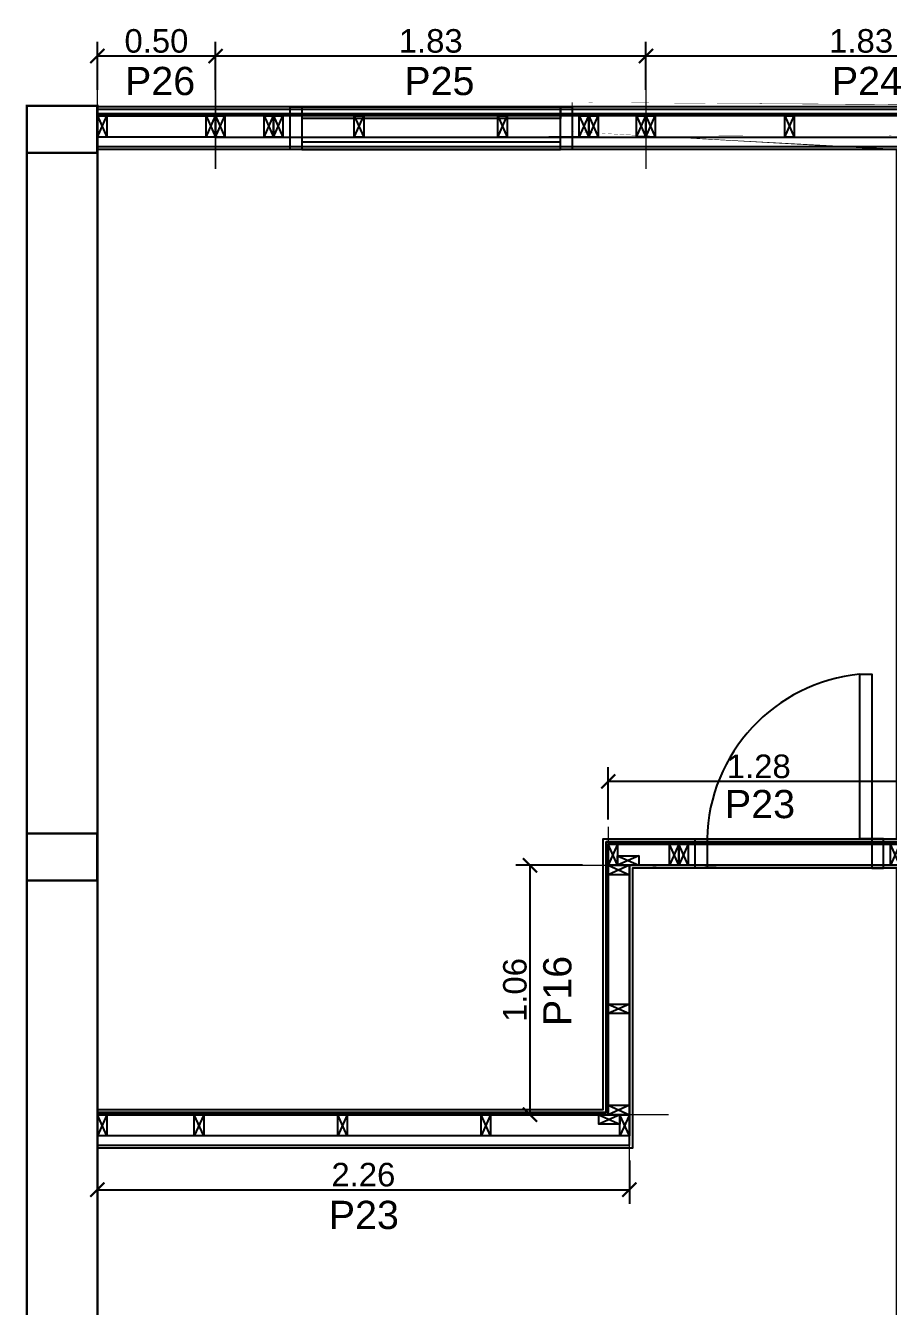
# Model space of a CAD drawing. Header units: millimetres. Extents: x -13913 to 5993, y 1496 to 3225.
# Drawn here: x 2978.07 to 2981.74, y 1623.26 to 1628.7 of the extents above; entities that cross this region are included whole.
import ezdxf

# ---------------------------------------------------------------- set-up
doc = ezdxf.new("R2010")
doc.units = ezdxf.units.MM
doc.header["$PDMODE"] = 35
doc.linetypes.add('CONTINUA', pattern=[200, 100, 100])
doc.layers.get('Defpoints').update_dxf_attribs({"color": 230})
for name, color, linetype in [('P1- OSB', 7, 'Continuous'), ('P1-CARPINTERIAS', 7, 'Continuous'), ('P1-COLUMNA HºAº', 7, 'Continuous'), ('P1-COTAS', 7, 'Continuous'), ('P1-DURLOK INTERIOR', 7, 'Continuous'), ('P1-LISTON 2CM', 7, 'Continuous'), ('P1-LISTON 4CM', 7, 'Continuous'), ('P1-MAMPOSTERIA LADRILLO', 7, 'Continuous'), ('P1-MUROS', 7, 'Continuous'), ('P1-PANEL', 7, 'Continuous'), ('P1-SUPERBOARD', 7, 'Continuous'), ('P1-TEXTOS', 7, 'Continuous')]:
    doc.layers.add(name, color=color, linetype=linetype)
doc.styles.add('Arial02.5', font='arial.ttf', dxfattribs={"width": 0.8, "height": 0.025})
doc.styles.add('Arial10', font='arial.ttf', dxfattribs={"height": 0.1})
doc.dimstyles.new('COTA-1-50', dxfattribs={"dimtxt": 0.1, "dimasz": 0.06, "dimexe": 0.06, "dimexo": 0.15, "dimgap": 0.0125, "dimtad": 1, "dimzin": 0, "dimdsep": 46, "dimtxsty": 'Arial10', "dimblk1": 'ARCHTICK', "dimblk2": 'ARCHTICK', "dimsah": 1, "dimcen": 0.09, "dimclrd": 7, "dimclre": 7, "dimclrt": 7, "dimazin": 0, "dimtfac": 1, "dimtofl": 0, "dimtmove": 2, "dimatfit": 3, "dimldrblk": 'ARCHTICK', "dimfxl": 1, "dimtolj": 1, "dimtzin": 0, "dimarcsym": 0})

# ---------------------------------------------------------------- blocks, each defined once
blk = doc.blocks.new('A$C5c9c5e68')
at = {"color": 0}
blk.add_lwpolyline([(2.262326002735335, 0.09000000000014552), (2.262326002735335, 2.273736754432321e-13), (0, 2.273736754432321e-13), (1.369356232316932e-05, 0.09000000000014552)], close=True, dxfattribs=at)
for points in [[(0.04001374500830934, 2.273736754432321e-13), (1.374500834572245e-05, 2.273736754432321e-13), (1.374500834572245e-05, 0.09000000000037289), (0.04001374500830934, 0.09000000000037289), (0.04001374500830934, 2.273736754432321e-13), (1.374500834572245e-05, 0.09000000000037289), (0.04001374500830934, 0.09000000000037289), (1.374500834572245e-05, 2.273736754432321e-13)], [(0.4523260027349352, 0), (0.4123260027349716, 0), (0.4123260027349716, 0.09000000000014552), (0.4523260027349352, 0.09000000000014552), (0.4523260027349352, 0), (0.4123260027349716, 0.09000000000014552), (0.4523260027349352, 0.09000000000014552), (0.4123260027349716, 0)], [(1.062326002735063, 0), (1.022326002735099, 0), (1.022326002735099, 0.09000000000014552), (1.062326002735063, 0.09000000000014552), (1.062326002735063, 0), (1.022326002735099, 0.09000000000014552), (1.062326002735063, 0.09000000000014552), (1.022326002735099, 0)], [(1.67232600273519, 0), (1.632326002735226, 0), (1.632326002735226, 0.09000000000014552), (1.67232600273519, 0.09000000000014552), (1.67232600273519, 0), (1.632326002735226, 0.09000000000014552), (1.67232600273519, 0.09000000000014552), (1.632326002735226, 0)], [(2.222326002735372, 0.09000000000014552), (2.222326002735372, 0.0500000000001819), (2.132326002735226, 0.0500000000001819), (2.132326002735226, 0.09000000000014552), (2.222326002735372, 0.09000000000014552), (2.132326002735226, 0.0500000000001819), (2.132326002735226, 0.09000000000014552), (2.222326002735372, 0.0500000000001819)], [(2.262326002735335, 2.273736754432321e-13), (2.222326002735372, 2.273736754432321e-13), (2.222326002735372, 0.09000000000037289), (2.262326002735335, 0.09000000000037289), (2.262326002735335, 2.273736754432321e-13), (2.222326002735372, 0.09000000000037289), (2.262326002735335, 0.09000000000037289), (2.222326002735372, 2.273736754432321e-13)]]:
    blk.add_lwpolyline(points, dxfattribs=at)
blk = doc.blocks.new('A$C75e540f8')
at = {"color": 0}
blk.add_lwpolyline([(0, 1.059999150000067), (0.09000000000014552, 1.059999150000067), (0.09000000000014552, 0), (0, 0)], close=True, dxfattribs=at)
for points in [[(0.09000000000014552, 1.059999150000067), (0.09000000000014552, 1.019999150000103), (0, 1.019999150000103), (0, 1.059999150000067), (0.09000000000014552, 1.059999150000067), (0, 1.019999150000103), (0, 1.059999150000067), (0.09000000000014552, 1.019999150000103)], [(0.09000000000014552, 0.4699991500001488), (0.09000000000014552, 0.4299991500001852), (0, 0.4299991500001852), (0, 0.4699991500001488), (0.09000000000014552, 0.4699991500001488), (0, 0.4299991500001852), (0, 0.4699991500001488), (0.09000000000014552, 0.4299991500001852)], [(0.09000000000014552, 0.03999999999996362), (0.09000000000014552, 0), (0, 0), (0, 0.03999999999996362), (0.09000000000014552, 0.03999999999996362), (0, 0), (0, 0.03999999999996362), (0.09000000000014552, 0)]]:
    blk.add_lwpolyline(points, dxfattribs=at)
blk = doc.blocks.new('A$C77f14a46')
at = {"color": 0}
blk.add_lwpolyline([(1.280187690827006, 0.09000000004130015), (1.280187690734238, 4.1154635255225e-11), (0, 0), (0, 0.09000000004130015)], close=True, dxfattribs=at)
for points in [[(0.04000000001815351, 4.1154635255225e-11), (1.818989403545856e-11, 4.1154635255225e-11), (1.818989403545856e-11, 0.09000000004130015), (0.04000000001815351, 0.09000000004130015), (0.04000000001815351, 4.1154635255225e-11), (1.818989403545856e-11, 0.09000000004130015), (0.04000000001815351, 0.09000000004130015), (1.818989403545856e-11, 4.1154635255225e-11)], [(0.3001876908265331, 4.1154635255225e-11), (0.2601876908265695, 4.1154635255225e-11), (0.2601876908265695, 0.09000000004130015), (0.3001876908265331, 0.09000000004130015), (0.3001876908265331, 4.1154635255225e-11), (0.2601876908265695, 0.09000000004130015), (0.3001876908265331, 0.09000000004130015), (0.2601876908265695, 4.1154635255225e-11)], [(0.3401876908264967, 4.1154635255225e-11), (0.3001876908265331, 4.1154635255225e-11), (0.3001876908265331, 0.09000000004130015), (0.3401876908264967, 0.09000000004130015), (0.3401876908264967, 4.1154635255225e-11), (0.3001876908265331, 0.09000000004130015), (0.3401876908264967, 0.09000000004130015), (0.3001876908265331, 4.1154635255225e-11)], [(1.240187690827042, 4.1154635255225e-11), (1.200187690827079, 4.1154635255225e-11), (1.200187690827079, 0.09000000004130015), (1.240187690827042, 0.09000000004130015), (1.240187690827042, 4.1154635255225e-11), (1.200187690827079, 0.09000000004130015), (1.240187690827042, 0.09000000004130015), (1.200187690827079, 4.1154635255225e-11)], [(1.280187690827006, 4.1154635255225e-11), (1.240187690827042, 4.1154635255225e-11), (1.240187690827042, 0.09000000004130015), (1.280187690827006, 0.09000000004130015), (1.280187690827006, 4.1154635255225e-11), (1.240187690827042, 0.09000000004130015), (1.280187690827006, 0.09000000004130015), (1.240187690827042, 4.1154635255225e-11)], [(0.1300000000364889, 0.03999999999996362), (0.1300000000364889, 0), (0.04000000003634341, 0), (0.04000000003634341, 0.03999999999996362), (0.1300000000364889, 0.03999999999996362), (0.04000000003634341, 0), (0.04000000003634341, 0.03999999999996362), (0.1300000000364889, 0)]]:
    blk.add_lwpolyline(points, dxfattribs=at)
blk = doc.blocks.new('A$Cced09996')
at = {"color": 0}
for points in [[(0, 0.09000090676727268), (0.03999999999996362, 0.09000090676727268), (0.03999999999996362, 9.067673545359867e-07), (0, 9.067673545359867e-07), (0, 0.09000090676727268), (0.03999999999996362, 9.067673545359867e-07), (0, 9.067673545359867e-07), (0.03999999999996362, 0.09000090676727268)], [(0.5899995969921292, 0.08999999999991815), (0.6299995969920928, 0.08999999999991815), (0.6299995969920928, 0), (0.5899995969921292, 0), (0.5899995969921292, 0.08999999999991815), (0.6299995969920928, 0), (0.5899995969921292, 0), (0.6299995969920928, 0.08999999999991815)], [(1.079999193985259, 0.08999999999991815), (1.119999193985223, 0.08999999999991815), (1.119999193985223, 0), (1.079999193985259, 0), (1.079999193985259, 0.08999999999991815), (1.119999193985223, 0), (1.079999193985259, 0), (1.119999193985223, 0.08999999999991815)], [(1.209997959776047, 0.08999999999991815), (1.24999795977601, 0.08999999999991815), (1.24999795977601, 0), (1.209997959776047, 0), (1.209997959776047, 0.08999999999991815), (1.24999795977601, 0), (1.209997959776047, 0), (1.24999795977601, 0.08999999999991815)], [(1.789999999999964, 0.09000090676727268), (1.829999999999927, 0.09000090676727268), (1.829999999999927, 9.067673545359867e-07), (1.789999999999964, 9.067673545359867e-07), (1.789999999999964, 0.09000090676727268), (1.829999999999927, 9.067673545359867e-07), (1.789999999999964, 9.067673545359867e-07), (1.829999999999927, 0.09000090676727268)], [(1.210000000000036, 9.067664450412849e-07), (1.210000000000036, 0.04000090676640866), (1.119999999999891, 0.04000090676640866), (1.119999999999891, 9.067664450412849e-07), (1.210000000000036, 9.067664450412849e-07), (1.119999999999891, 0.04000090676640866), (1.119999999999891, 9.067664450412849e-07), (1.210000000000036, 0.04000090676640866)]]:
    blk.add_lwpolyline(points, dxfattribs=at)
blk.add_lwpolyline([(0, 0.09000090676681793), (0, 9.067668997886358e-07), (1.829999193988442, 9.067678092833376e-07), (1.829999193988442, 0.09000090676772743)], close=True, dxfattribs=at)
blk = doc.blocks.new('A$Cabaf00f0')
at = {"color": 0}
for points in [[(0, 0.09000000000037289), (0.03999999999996362, 0.09000000000037289), (0.03999999999996362, 4.547473508864641e-13), (0, 4.547473508864641e-13), (0, 0.09000000000037289), (0.03999999999996362, 4.547473508864641e-13), (0, 4.547473508864641e-13), (0.03999999999996362, 0.09000000000037289)], [(0.2066670696740402, 0.09000000000037289), (0.2466670696740039, 0.09000000000037289), (0.2466670696740039, 4.547473508864641e-13), (0.2066670696740402, 4.547473508864641e-13), (0.2066670696740402, 0.09000000000037289), (0.2466670696740039, 4.547473508864641e-13), (0.2066670696740402, 4.547473508864641e-13), (0.2466670696740039, 0.09000000000037289)], [(0.2466670696740039, 0.09000000000037289), (0.2866670696739675, 0.09000000000037289), (0.2866670696739675, 4.547473508864641e-13), (0.2466670696740039, 4.547473508864641e-13), (0.2466670696740039, 0.09000000000037289), (0.2866670696739675, 4.547473508864641e-13), (0.2466670696740039, 4.547473508864641e-13), (0.2866670696739675, 0.09000000000037289)], [(1.546667069674186, 0.08999999999991815), (1.586667069674149, 0.08999999999991815), (1.586667069674149, 0), (1.546667069674186, 0), (1.546667069674186, 0.08999999999991815), (1.586667069674149, 0), (1.546667069674186, 0), (1.586667069674149, 0.08999999999991815)], [(1.586667069674149, 0.09000000000037289), (1.626667069674113, 0.09000000000037289), (1.626667069674113, 4.547473508864641e-13), (1.586667069674149, 4.547473508864641e-13), (1.586667069674149, 0.09000000000037289), (1.626667069674113, 4.547473508864641e-13), (1.586667069674149, 4.547473508864641e-13), (1.626667069674113, 0.09000000000037289)], [(1.790000403007525, 0.08999999999991815), (1.830000403007489, 0.08999999999991815), (1.830000403007489, 0), (1.790000403007525, 0), (1.790000403007525, 0.08999999999991815), (1.830000403007489, 0), (1.790000403007525, 0), (1.830000403007489, 0.08999999999991815)]]:
    blk.add_lwpolyline(points, dxfattribs=at)
blk.add_lwpolyline([(8.060151230893098e-07, 0.09000000000037289), (8.060151230893098e-07, 4.547473508864641e-13), (1.830000403007489, 4.547473508864641e-13), (1.830000403007489, 0.09000000000037289)], close=True, dxfattribs=at)
at = {"color": 8}
for points in [[(0.5899999999996908, 0.09000000000060027), (0.6299999999996544, 0.09000000000060027), (0.6299999999996544, 6.821210263296962e-13), (0.5899999999996908, 6.821210263296962e-13), (0.5899999999996908, 0.09000000000060027), (0.6299999999996544, 6.821210263296962e-13), (0.5899999999996908, 6.821210263296962e-13), (0.6299999999996544, 0.09000000000060027)], [(1.199999999999818, 0.09000000000014552), (1.239999999999782, 0.09000000000014552), (1.239999999999782, 2.273736754432321e-13), (1.199999999999818, 2.273736754432321e-13), (1.199999999999818, 0.09000000000014552), (1.239999999999782, 2.273736754432321e-13), (1.199999999999818, 2.273736754432321e-13), (1.239999999999782, 0.09000000000014552)]]:
    blk.add_lwpolyline(points, dxfattribs=at)
blk = doc.blocks.new('A$Cf141e7d8')
at = {"color": 0}
blk.add_lwpolyline([(0.5025124845396931, 0.09000000000037289), (0.5025124845396931, 4.547473508864641e-13), (0, 4.547473508864641e-13), (0, 0.09000000000037289)], close=True, dxfattribs=at)
for points in [[(7.459458083758364e-05, 0.08999999999991815), (0.0400745945808012, 0.08999999999991815), (0.0400745945808012, 0), (7.459458083758364e-05, 0), (7.459458083758364e-05, 0.08999999999991815), (0.0400745945808012, 0), (7.459458083758364e-05, 0), (0.0400745945808012, 0.08999999999991815)], [(0.4625140965699757, 0.09000000000037289), (0.5025140965699393, 0.09000000000037289), (0.5025140965699393, 4.547473508864641e-13), (0.4625140965699757, 4.547473508864641e-13), (0.4625140965699757, 0.09000000000037289), (0.5025140965699393, 4.547473508864641e-13), (0.4625140965699757, 4.547473508864641e-13), (0.5025140965699393, 0.09000000000037289)]]:
    blk.add_lwpolyline(points, dxfattribs=at)
blk = doc.blocks.new('_ARCHTICK')
at = {"color": 0, "linetype": 'ByBlock', "const_width": 0.15}
blk.add_lwpolyline([(-0.5, -0.5), (0.5, 0.5)], dxfattribs=at)
blk = doc.blocks.new('*D237')
at = {"layer": 'Defpoints', "color": 0, "transparency": 16777216}
for p in [(2980.708881903802, 1628.572061701457), (2980.708881903802, 1628.278059143785), (2982.538887134486, 1628.272117872202)]:
    blk.add_point(p, dxfattribs=at)
at = {"layer": 'P1-COTAS', "color": 7, "lineweight": -2, "transparency": 16777216}
for p, q in [((2980.708881903802, 1628.428059143786), (2980.708881903802, 1628.632061701456)), ((2982.538887134486, 1628.422117872202), (2982.538887134486, 1628.632061701456)), ((2982.538887134486, 1628.572061701457), (2980.708881903802, 1628.572061701457))]:
    blk.add_line(p, q, dxfattribs=at)
at = {"layer": 'P1-COTAS', "color": 7, "lineweight": -2, "transparency": 16777216, "xscale": 0.06, "yscale": 0.06, "zscale": 0.06, "rotation": 180}
blk.add_blockref('_ARCHTICK', (2980.708881903802, 1628.572061701457), dxfattribs=at)
at = {"layer": 'P1-COTAS', "color": 7, "lineweight": -2, "transparency": 16777216, "xscale": 0.06, "yscale": 0.06, "zscale": 0.06}
blk.add_blockref('_ARCHTICK', (2982.538887134486, 1628.572061701457), dxfattribs=at)
at = {"layer": 'P1-COTAS', "color": 7, "transparency": 16777216, "insert": (2981.623884519144, 1628.635653106641), "char_height": 0.1, "attachment_point": 5, "style": 'Arial10'}
blk.add_mtext('\\A1;1.83', dxfattribs=at)
blk = doc.blocks.new('*D238')
at = {"layer": 'Defpoints', "color": 0, "transparency": 16777216}
for p in [(2978.878883112824, 1628.572061701457), (2978.878883112824, 1628.278059143785), (2980.708881903802, 1628.278059143785)]:
    blk.add_point(p, dxfattribs=at)
at = {"layer": 'P1-COTAS', "color": 7, "lineweight": -2, "transparency": 16777216}
for p, q in [((2978.878883112824, 1628.428059143786), (2978.878883112824, 1628.632061701457)), ((2980.708881903802, 1628.428059143786), (2980.708881903802, 1628.632061701457)), ((2980.708881903802, 1628.572061701457), (2978.878883112824, 1628.572061701457))]:
    blk.add_line(p, q, dxfattribs=at)
at = {"layer": 'P1-COTAS', "color": 7, "lineweight": -2, "transparency": 16777216, "xscale": 0.06, "yscale": 0.06, "zscale": 0.06, "rotation": 180}
blk.add_blockref('_ARCHTICK', (2978.878883112824, 1628.572061701457), dxfattribs=at)
at = {"layer": 'P1-COTAS', "color": 7, "lineweight": -2, "transparency": 16777216, "xscale": 0.06, "yscale": 0.06, "zscale": 0.06}
blk.add_blockref('_ARCHTICK', (2980.708881903802, 1628.572061701457), dxfattribs=at)
at = {"layer": 'P1-COTAS', "color": 7, "transparency": 16777216, "insert": (2979.793882508313, 1628.635653106641), "char_height": 0.1, "attachment_point": 5, "style": 'Arial10'}
blk.add_mtext('\\A1;1.83', dxfattribs=at)
blk = doc.blocks.new('*D248')
at = {"layer": 'Defpoints', "color": 0, "transparency": 16777216}
for p in [(2978.376369016255, 1628.572061701457), (2978.376369016255, 1628.278059143785), (2978.878883112824, 1628.278059143785)]:
    blk.add_point(p, dxfattribs=at)
at = {"layer": 'P1-COTAS', "color": 7, "lineweight": -2, "transparency": 16777216}
for p, q in [((2978.376369016255, 1628.428059143786), (2978.376369016255, 1628.632061701457)), ((2978.878883112824, 1628.428059143786), (2978.878883112824, 1628.632061701457)), ((2978.878883112824, 1628.572061701457), (2978.376369016255, 1628.572061701457))]:
    blk.add_line(p, q, dxfattribs=at)
at = {"layer": 'P1-COTAS', "color": 7, "lineweight": -2, "transparency": 16777216, "xscale": 0.06, "yscale": 0.06, "zscale": 0.06, "rotation": 180}
blk.add_blockref('_ARCHTICK', (2978.376369016255, 1628.572061701457), dxfattribs=at)
at = {"layer": 'P1-COTAS', "color": 7, "lineweight": -2, "transparency": 16777216, "xscale": 0.06, "yscale": 0.06, "zscale": 0.06}
blk.add_blockref('_ARCHTICK', (2978.878883112824, 1628.572061701457), dxfattribs=at)
at = {"layer": 'P1-COTAS', "color": 7, "transparency": 16777216, "insert": (2978.62762606454, 1628.63561900023), "char_height": 0.1, "attachment_point": 5, "style": 'Arial10'}
blk.add_mtext('\\A1;0.50', dxfattribs=at)
blk = doc.blocks.new('*D246')
at = {"layer": 'Defpoints', "color": 0, "transparency": 16777216}
for p in [(2980.54869501899, 1625.488642528056), (2980.54869501899, 1625.177125164147), (2981.82888270977, 1625.177125164168)]:
    blk.add_point(p, dxfattribs=at)
at = {"layer": 'P1-COTAS', "color": 7, "lineweight": -2, "transparency": 16777216}
for p, q in [((2980.54869501899, 1625.327125164147), (2980.54869501899, 1625.548642528056)), ((2981.82888270977, 1625.327125164168), (2981.82888270977, 1625.548642528056)), ((2981.82888270977, 1625.488642528056), (2980.54869501899, 1625.488642528056))]:
    blk.add_line(p, q, dxfattribs=at)
at = {"layer": 'P1-COTAS', "color": 7, "lineweight": -2, "transparency": 16777216, "xscale": 0.06, "yscale": 0.06, "zscale": 0.06, "rotation": 180}
blk.add_blockref('_ARCHTICK', (2980.54869501899, 1625.488642528056), dxfattribs=at)
at = {"layer": 'P1-COTAS', "color": 7, "lineweight": -2, "transparency": 16777216, "xscale": 0.06, "yscale": 0.06, "zscale": 0.06}
blk.add_blockref('_ARCHTICK', (2981.82888270977, 1625.488642528056), dxfattribs=at)
at = {"layer": 'P1-COTAS', "color": 7, "transparency": 16777216, "insert": (2981.18878886438, 1625.552199826828), "char_height": 0.1, "attachment_point": 5, "style": 'Arial10'}
blk.add_mtext('\\A1;1.28', dxfattribs=at)
blk = doc.blocks.new('*D247')
at = {"layer": 'Defpoints', "color": 0, "transparency": 16777216}
for p in [(2980.58869501912, 1625.132125164169), (2980.215726888822, 1624.072126014128), (2980.58869501912, 1624.072126014128)]:
    blk.add_point(p, dxfattribs=at)
at = {"layer": 'P1-COTAS', "color": 7, "lineweight": -2, "transparency": 16777216}
for p, q in [((2980.43869501912, 1625.132125164169), (2980.155726888822, 1625.132125164169)), ((2980.215726888822, 1625.132125164169), (2980.215726888822, 1624.072126014128)), ((2980.43869501912, 1624.072126014128), (2980.155726888822, 1624.072126014128))]:
    blk.add_line(p, q, dxfattribs=at)
at = {"layer": 'P1-COTAS', "color": 7, "lineweight": -2, "transparency": 16777216, "xscale": 0.06, "yscale": 0.06, "zscale": 0.06}
for p, rotation in [((2980.215726888822, 1625.132125164169), 90), ((2980.215726888822, 1624.072126014128), 270)]:
    blk.add_blockref('_ARCHTICK', p, dxfattribs=dict(at, rotation=rotation))
at = {"layer": 'P1-COTAS', "color": 7, "transparency": 16777216, "insert": (2980.15216959005, 1624.602125589147), "char_height": 0.1, "attachment_point": 5, "rotation": 90, "style": 'Arial10'}
blk.add_mtext('\\A1;1.06', dxfattribs=at)
blk = doc.blocks.new('*D244')
at = {"layer": 'Defpoints', "color": 0, "transparency": 16777216}
for p in [(2978.376373441007, 1624.027121790454), (2980.638699443743, 1624.027121790442), (2980.638699443743, 1623.753125127202)]:
    blk.add_point(p, dxfattribs=at)
at = {"layer": 'P1-COTAS', "color": 7, "lineweight": -2, "transparency": 16777216}
for p, q in [((2978.376373441007, 1623.877121790454), (2978.376373441007, 1623.693125127202)), ((2980.638699443743, 1623.877121790442), (2980.638699443743, 1623.693125127202)), ((2978.376373441007, 1623.753125127202), (2980.638699443743, 1623.753125127202))]:
    blk.add_line(p, q, dxfattribs=at)
at = {"layer": 'P1-COTAS', "color": 7, "lineweight": -2, "transparency": 16777216, "xscale": 0.06, "yscale": 0.06, "zscale": 0.06, "rotation": 180}
blk.add_blockref('_ARCHTICK', (2978.376373441007, 1623.753125127202), dxfattribs=at)
at = {"layer": 'P1-COTAS', "color": 7, "lineweight": -2, "transparency": 16777216, "xscale": 0.06, "yscale": 0.06, "zscale": 0.06}
blk.add_blockref('_ARCHTICK', (2980.638699443743, 1623.753125127202), dxfattribs=at)
at = {"layer": 'P1-COTAS', "color": 7, "transparency": 16777216, "insert": (2979.507536442375, 1623.816682425974), "char_height": 0.1, "attachment_point": 5, "style": 'Arial10'}
blk.add_mtext('\\A1;2.26', dxfattribs=at)

msp = doc.modelspace()

# ---------------------------------------------------------------- linework, layer by layer
at = {"layer": 'P1- OSB', "color": 8}
for points in [[(2980.02638713457, 1618.547611834996), (2980.026387134569, 1618.557111834994), (2981.918882709905, 1618.557121790494), (2981.918909534447, 1620.342121790497), (2985.068891559235, 1620.342111834996), (2985.068862694472, 1628.317111834996), (2978.376373441007, 1628.317111834996), (2978.37638713457, 1628.326612741763), (2985.07838713457, 1628.326612741763), (2985.07838713457, 1620.332611834996), (2981.92838713457, 1620.332611834996), (2981.92838713457, 1618.547611834996)], [(2981.828887134569, 1625.231620940496), (2981.828887134569, 1625.222120940496), (2980.548699443742, 1625.222120940537), (2980.548699443742, 1624.072121790454), (2978.376373441007, 1624.072121790454), (2978.376373441007, 1624.081621790454), (2980.539199443742, 1624.081621790454), (2980.539199443742, 1625.231620940496)]]:
    msp.add_lwpolyline(points, close=True, dxfattribs=at)
at = {"layer": 'P1-CARPINTERIAS', "color": 8, "linetype": 'CONTINUA'}
msp.add_lwpolyline([(2979.195553801236, 1628.356622697264), (2980.395553801236, 1628.356622697267), (2980.395553801235, 1628.174622697265), (2979.195553801235, 1628.174622697265), (2979.195553801236, 1628.356622697267), (2979.245553801236, 1628.356622697267), (2979.245553801236, 1628.174622697265), (2980.345554801235, 1628.174622697265), (2980.345554801236, 1628.356622697267), (2980.345554801236, 1628.306622747266), (2979.245553801236, 1628.306622747266), (2979.245553801236, 1628.206622947267), (2980.345554801236, 1628.206622947267)], dxfattribs=at)
msp.add_lwpolyline([(2981.619008269204, 1625.944120940495), (2981.668886284573, 1625.944120940495), (2981.668886284573, 1625.119620940454), (2981.718886284569, 1625.119620940454), (2981.71888628457, 1625.244120940496), (2981.618886284571, 1625.244120940495), (2981.619008269204, 1625.944120940495, 0.3805686529644291), (2980.968887134569, 1625.244120940496), (2980.968887134569, 1625.119620940454), (2980.918887134569, 1625.119620940454), (2980.918887134569, 1625.244120940496), (2980.968887134569, 1625.244120940496)], format="xyb", dxfattribs=at)
at = {"layer": 'P1-COLUMNA HºAº', "color": 8, "const_width": 0.01}
for points in [[(2978.076373441007, 1628.36061796667), (2978.376373441007, 1628.36061796667), (2978.376373441007, 1628.16061796667), (2978.076373441007, 1628.16061796667)], [(2978.076373441007, 1625.267373688124), (2978.376373441007, 1625.267373688124), (2978.376373441007, 1625.067373688124), (2978.076373441007, 1625.067373688124)], [(2978.376387134569, 1625.267376208171), (2978.376387134569, 1625.067376208171), (2978.076387134569, 1625.067376208171), (2978.076387134569, 1625.267376208171)]]:
    msp.add_lwpolyline(points, close=True, dxfattribs=at)
at = {"layer": 'P1-DURLOK INTERIOR', "color": 8}
for points in [[(2978.37638713457, 1624.081621790454), (2978.376373441007, 1624.094121790454), (2980.526699443742, 1624.094121790454), (2980.526699443742, 1625.244120940496), (2981.776387134569, 1625.244120940496), (2981.776387134569, 1628.174612741763), (2978.376373441007, 1628.17457247521), (2978.37638713457, 1628.187112741763), (2981.788887134569, 1628.187112741763), (2981.788887134569, 1625.231620940496), (2980.539199443742, 1625.231620940496), (2980.539199443742, 1624.081621790454)], [(2980.02638713457, 1618.687111834996), (2980.02638713457, 1618.699611835024), (2981.776381960362, 1618.69962931589), (2981.776381960362, 1625.119620940454), (2980.651199443742, 1625.119620940454), (2980.651199443742, 1623.929621790454), (2978.376373441007, 1623.929621790454), (2978.376373441007, 1623.942121790454), (2980.638699443742, 1623.942121790454), (2980.638699443748, 1625.132120940457), (2981.788887134587, 1625.132120940454), (2981.78888713457, 1618.687111834996)]]:
    msp.add_lwpolyline(points, close=True, dxfattribs=at)
at = {"layer": 'P1-LISTON 2CM', "color": 8}
msp.add_lwpolyline([(2980.02638713457, 1618.527611834996), (2980.02638713457, 1618.547611834996), (2981.92838713457, 1618.547611834996), (2981.92838713457, 1620.332611834996), (2985.07838713457, 1620.332611834996), (2985.07838713457, 1628.326612741763), (2978.376373441007, 1628.326612741763), (2978.37638713457, 1628.34661801526), (2985.09838713457, 1628.34661801526), (2985.09838713457, 1620.312611834996), (2981.94838713457, 1620.312611834996), (2981.94838713457, 1618.527611834996)], close=True, dxfattribs=at)
at = {"layer": 'P1-LISTON 4CM', "color": 8, "const_width": 0.001}
msp.add_lwpolyline([(2981.828887134569, 1625.231620940496), (2981.788887134569, 1625.231620940496), (2981.788887134569, 1628.187112741763), (2978.376373441007, 1628.187112741763), (2978.376373441007, 1628.227112741763), (2981.8288647347, 1628.227112741763)], close=True, dxfattribs=at)
at = {"layer": 'P1-LISTON 4CM', "color": 8}
msp.add_lwpolyline([(2980.638699443742, 1623.982121790454), (2978.37638713457, 1623.982121790454), (2978.37638713457, 1623.942121790454), (2980.638699443742, 1623.942121790454)], close=True, dxfattribs=at)
at = {"layer": 'P1-MAMPOSTERIA LADRILLO', "color": 8, "const_width": 0.006}
for points in [[(2978.376372687638, 1628.091311810704), (2978.376372559424, 1628.541078616865)], [(2978.878885172177, 1628.091315437772), (2978.878885043964, 1628.541082243933)], [(2980.70888355647, 1628.091306361827), (2980.708883428256, 1628.541073167989)], [(2980.54868262924, 1624.973455451532), (2980.548682501027, 1625.296499274616)], [(2980.438702581749, 1625.132097145522), (2980.805067730045, 1625.132097145522)], [(2978.376363569648, 1623.824089629805), (2978.376363441434, 1624.147133452889)], [(2980.638687053993, 1623.823452077827), (2980.638686925779, 1624.146495900911)], [(2980.438705531199, 1624.072121790454), (2980.805070679495, 1624.072121790454)]]:
    msp.add_lwpolyline(points, dxfattribs=at)
at = {"layer": 'P1-MAMPOSTERIA LADRILLO', "color": 8, "const_width": 0.01}
msp.add_lwpolyline([(2978.076387134571, 1618.517609512866), (2978.076359747402, 1628.360629408157), (2978.376387134569, 1628.360602714217), (2978.376387134569, 1618.517610347584)], close=True, dxfattribs=at)
at = {"layer": 'P1-MUROS', "color": 8, "const_width": 0.005}
for points in [[(2978.376387134569, 1628.356622697267), (2979.195553801236, 1628.356622697267), (2979.195553801236, 1628.174622697265), (2978.376387134569, 1628.174622697294)], [(2978.376724046887, 1624.094121790454), (2980.526699443742, 1624.094121790454), (2980.526699443742, 1625.244120940496), (2980.918887134569, 1625.244120940496), (2980.918887134569, 1625.119620940454), (2980.651199443742, 1625.119620940454), (2980.651199443742, 1623.929621790454), (2978.376724046887, 1623.929621790454)]]:
    msp.add_lwpolyline(points, dxfattribs=at)
msp.add_lwpolyline([(2981.776352428437, 1628.174612741352), (2980.395553801235, 1628.17462269726), (2980.395553801236, 1628.356622697267), (2983.078881922761, 1628.35662269726), (2983.078881922761, 1628.174622772299), (2981.980887134569, 1628.17462269726), (2981.980887134569, 1624.982120940454), (2981.776699443742, 1624.982120940455), (2981.776381960362, 1625.119620940454), (2981.718887602287, 1625.119620940454), (2981.71888666685, 1625.244108011759), (2981.776387134569, 1625.244108011759)], close=True, dxfattribs=at)
at = {"layer": 'P1-PANEL', "color": 8, "const_width": 0.001}
msp.add_lwpolyline([(2978.376448438595, 1628.317111834996), (2978.376448035588, 1628.227112741763), (2981.828887134569, 1628.22711092823), (2981.828887134473, 1625.222120940496), (2980.548699443742, 1625.222120940496), (2980.548699443741, 1624.072121790454), (2978.376373441007, 1624.072121790454), (2978.376373441007, 1623.982121790454), (2980.638699443742, 1623.982121790455), (2980.638699443705, 1625.132120940457), (2981.828887134592, 1625.132120940444), (2981.828864734645, 1618.647111834994), (2980.026386764059, 1618.647111834994), (2980.026387237505, 1618.557111834995), (2981.918882709903, 1618.557121790494), (2981.918909534447, 1620.342121790497), (2985.068891560958, 1620.342111834996), (2985.068971912457, 1628.317109291947), (2978.376373441007, 1628.317109291947)], close=True, dxfattribs=at)
at = {"layer": 'P1-SUPERBOARD', "color": 8}
msp.add_lwpolyline([(2980.02638713457, 1618.527611834996), (2980.02638713457, 1618.517611834996), (2981.95838713457, 1618.517611834996), (2981.95838713457, 1620.302614157127), (2985.108353055004, 1620.302621790494), (2985.108353055004, 1628.356612741763), (2978.376373441007, 1628.356622697267), (2978.37638713457, 1628.34661801526), (2985.09838713457, 1628.346612741763), (2985.09838713457, 1620.312611834996), (2981.94838713457, 1620.312611834996), (2981.94838713457, 1618.527611834996)], close=True, dxfattribs=at)

# ---------------------------------------------------------------- block references
at = {"layer": 'P1-PANEL', "color": 8}
for name, p in [('A$Cf141e7d8', (2978.376369016255, 1628.227116965435)), ('A$Cabaf00f0', (2978.878881500794, 1628.227116965435)), ('A$Cced09996', (2980.708882709817, 1628.227116965435)), ('A$C77f14a46', (2980.54869501899, 1625.132125164127)), ('A$C75e540f8', (2980.54869501899, 1624.072126014127)), ('A$C5c9c5e68', (2978.376369016255, 1623.982126014127))]:
    msp.add_blockref(name, p, dxfattribs=at)

# ---------------------------------------------------------------- texts
at = {"layer": 'P1-TEXTOS', "color": 8, "style": 'Arial02.5'}
for s, p in [('P26', (2978.494091251686, 1628.405935362404)), ('P25', (2979.681667176783, 1628.405935362404)), ('P24', (2981.499525282608, 1628.405935362404)), ('P23', (2981.044746500384, 1625.332529359638)), ('P23', (2979.360355860271, 1623.586092390623))]:
    msp.add_text(s, height=0.12, dxfattribs=at).set_placement(p)
msp.add_text('P16', height=0.12, rotation=90, dxfattribs=at).set_placement((2980.392202145468, 1624.448754871664))

# ---------------------------------------------------------------- dimensions: what is measured, and where the dimension line sits
at = {"layer": 'P1-COTAS', "color": 8}
for base, p1, p2, picture, middle in [((2978.376369016255, 1628.572061701457), (2978.878883112824, 1628.278059143785), (2978.376369016255, 1628.278059143785), '*D248', (2978.62762606454, 1628.63561900023)), ((2978.878883112824, 1628.572061701457), (2980.708881903802, 1628.278059143785), (2978.878883112824, 1628.278059143785), '*D238', (2979.793882508313, 1628.635653106641)), ((2980.708881903802, 1628.572061701457), (2982.538887134486, 1628.272117872202), (2980.708881903802, 1628.278059143785), '*D237', (2981.623884519144, 1628.635653106641)), ((2980.54869501899, 1625.488642528056), (2981.82888270977, 1625.177125164168), (2980.54869501899, 1625.177125164147), '*D246', (2981.18878886438, 1625.552199826828)), ((2980.638699443743, 1623.753125127202), (2978.376373441007, 1624.027121790454), (2980.638699443743, 1624.027121790442), '*D244', (2979.507536442375, 1623.816682425974))]:
    dim = msp.add_linear_dim(base=base, p1=p1, p2=p2, dimstyle='COTA-1-50', dxfattribs=at)
    dim.commit()
    dim.dimension.update_dxf_attribs({"geometry": picture, "text_midpoint": middle})
dim = msp.add_linear_dim(base=(2980.215726888822, 1624.072126014128), p1=(2980.588695019119, 1625.132125164168), p2=(2980.588695019119, 1624.072126014127), angle=90, dimstyle='COTA-1-50', dxfattribs=at)
dim.commit()
dim.dimension.update_dxf_attribs({"geometry": '*D247', "text_midpoint": (2980.15216959005, 1624.602125589147)})

doc.saveas('drawing.dxf')
